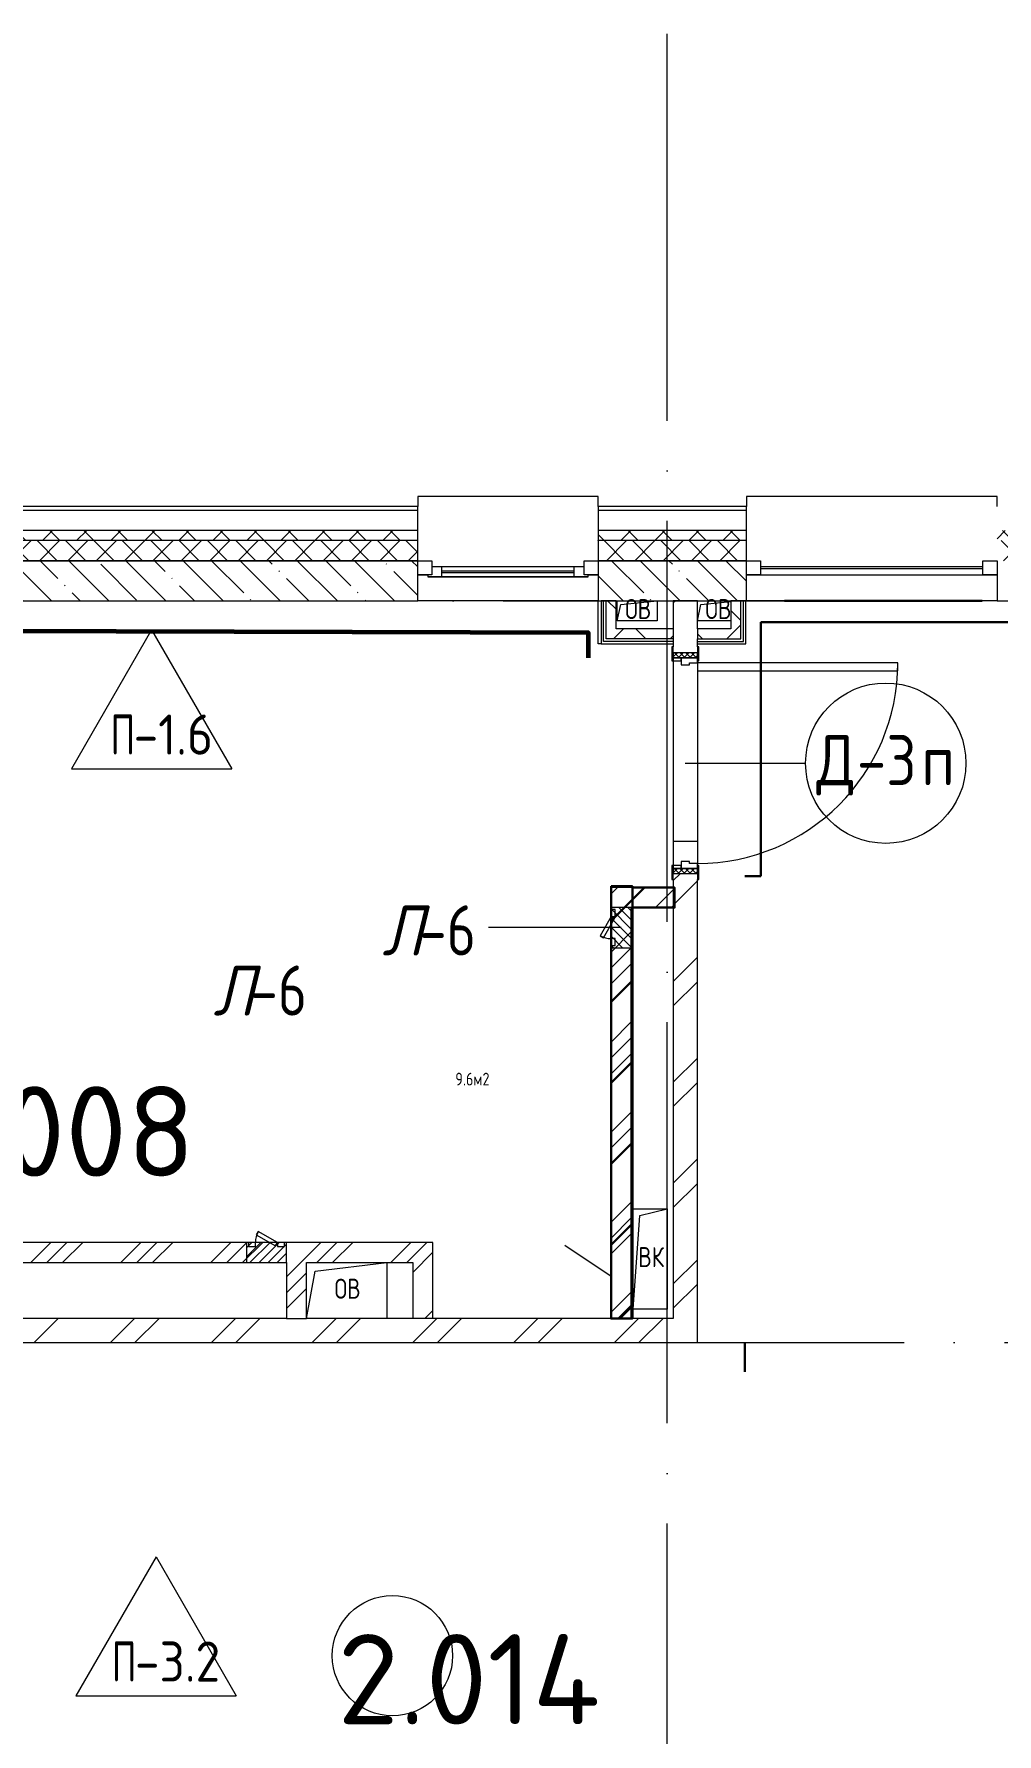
# Model space of a CAD drawing. Header units: millimetres. Extents: x -592259 to 288321, y -552984 to 293768.
# Drawn here: x 18489 to 23294, y -69572 to -61093 of the extents above; entities that cross this region are included whole.
import ezdxf

# ---------------------------------------------------------------- set-up
doc = ezdxf.new("R2010")
doc.units = ezdxf.units.MM
doc.linetypes.add('ADSK_Линия сетки', pattern=[2500, 2000, -250, 0, -250])
for name, color, linetype, lineweight in [('0.3) ПГП 6 вып', 4, 'Continuous', 30), ('2)Фархверки', 40, 'Continuous', 30), ('4) Штукатурка', 6, 'Continuous', 30), ('4.1) Штук. 3 вып', 6, 'Continuous', 60), ('4.6) Швы', 6, 'Continuous', 30), ('A-AREA-____-IDEN', 250, 'Continuous', 9), ('A-DETL-GENF-OTLN', 250, 'Continuous', 5), ('A-DOOR-____-IDEN', 250, 'Continuous', 9), ('A-DOOR-____-MCUT', 250, 'Continuous', 5), ('A-DOOR-____-OTLN', 250, 'Continuous', 5), ('A-DOOR-FRAM-MCUT', 250, 'Continuous', 5), ('A-DOOR-FRAM-OTLN', 250, 'Continuous', 5), ('A-FLOR-____-IDEN', 250, 'Continuous', 9), ('A-FLOR-____-OTLN', 250, 'Continuous', 9), ('A-GLAZ-____-MCUT', 250, 'Continuous', 9), ('A-GLAZ-____-OTLN', 250, 'Continuous', 5), ('A-WALL-____-MCUT', 250, 'Continuous', 13), ('A-WALL-____-PATT', 250, 'Continuous', 13), ('A-WALL-FNSH-MCUT', 250, 'Continuous', 13), ('I-WALL-____-OTLN', 250, 'Continuous', 9), ('S-GRID-____-OTLN', 250, 'Continuous', 9)]:
    doc.layers.add(name, color=color, linetype=linetype, lineweight=lineweight)
doc.styles.add('GOST Common_1', font='', dxfattribs={"width": 0.9, "height": 250})
doc.styles.add('ISOCPEUR', font='isocpeur.ttf', dxfattribs={"width": 0.8, "height": 100})
doc.styles.add('ISOCPEUR_1', font='isocpeur.ttf', dxfattribs={"width": 0.9, "height": 250})
doc.styles.add('ISOCPEUR_2', font='isocpeur.ttf', dxfattribs={"height": 160})
doc.styles.add('ISOCPEUR_I_1', font='ГОСТ тип А.ttf', dxfattribs={"height": 2500})
doc.styles.add('А3', font='ГОСТ тип А.ttf')
doc.styles.get('GOST Common_1').set_extended_font_data('GOST Common')
pattern_1 = [(45, (-601.3, -122294.8), (-224.5064, 224.5064), []), (45, (-521.92, -122294.8), (0, 449.0128), []), (45, (-680.67, -122294.8), (0, 449.0128), [])]
pattern_2 = [(45, (-601.3, -122294.79), (-141.42136, 141.42136), []), (135, (-601.3, -122294.79), (-141.42136, -141.42136), [])]

# ---------------------------------------------------------------- blocks, each defined once
blk = doc.blocks.new('Дверь_СКБ_1Ст_Внутренняя - Д-3п_1100x2100h_С_У мужской_ С_У женский-41867783-АР1_Маркировочный план 2 этажа С1')
at = {"layer": 'A-DOOR-____-OTLN'}
h = blk.add_hatch(dxfattribs=at)
h.set_pattern_fill('FP_8', color=256, style=0, pattern_type=2)
h.set_pattern_definition([(135, (1751.41, 124.685), (-14.14214, -14.14214), []), (225, (1751.41, 124.685), (14.14214, -14.14214), [])])
h.paths.add_polyline_path([(562.5, 60), (537.5, 60), (537.5, -60), (562.5, -60)])
at = {"layer": 'A-DOOR-FRAM-OTLN'}
h = blk.add_hatch(dxfattribs=at)
h.set_pattern_fill('FP_9', color=256, style=0, pattern_type=2)
h.set_pattern_definition([(45, (-371.384, 124.685), (-14.1421, 14.1421), []), (135, (-371.384, 124.685), (-14.1421, -14.1421), [])])
h.paths.add_polyline_path([(-512.5, -60), (-512.5, 60), (-537.5, 60), (-537.5, -60)])
at = {"layer": 'A-DOOR-____-MCUT'}
for p, q in [((-487.5, 1060), (-487.5, 60)), ((-447.5, 1060), (-487.5, 1060)), ((-447.5, 60), (-447.5, 1060)), ((-487.5, 60), (-447.5, 60))]:
    blk.add_line(p, q, dxfattribs=at)
at = {"layer": 'A-DOOR-____-OTLN'}
blk.add_arc((-487.5, 60), 1000, 360, 90, dxfattribs=at)
at = {"layer": 'A-DOOR-FRAM-MCUT'}
for p, q in [((-497.5, 68), (-567.5, 68)), ((-567.5, 68), (-567.5, 60)), ((-567.5, 60), (-497.5, 60)), ((-512.5, 60), (-537.5, 60)), ((-537.5, 60), (-537.5, -60)), ((-487.5, 60), (-512.5, 60)), ((-512.5, 60), (-512.5, -20)), ((-512.5, -60), (-512.5, 60)), ((-497.5, 60), (-512.5, 60)), ((-512.5, 60), (-512.5, 59)), ((-512.5, 59), (-497.5, 59)), ((-497.5, 60), (-497.5, 68)), ((-497.5, 59), (-497.5, 60)), ((-487.5, 20), (-487.5, 60)), ((-477.5, 20), (-487.5, 20)), ((-477.5, -20), (-477.5, 20)), ((512.5, 20), (502.5, 20)), ((502.5, 20), (502.5, -20)), ((512.5, 60), (512.5, 20)), ((537.5, 60), (512.5, 60)), ((592.5, 68), (522.5, 68)), ((522.5, 68), (522.5, 60)), ((537.5, 60), (522.5, 60)), ((522.5, 60), (522.5, 59)), ((522.5, 60), (592.5, 60)), ((522.5, 59), (537.5, 59)), ((537.5, -20), (537.5, 60)), ((562.5, 60), (537.5, 60)), ((537.5, 60), (537.5, -60)), ((537.5, 59), (537.5, 60)), ((562.5, -60), (562.5, 60)), ((592.5, 60), (592.5, 68)), ((-497.5, -60), (-567.5, -60)), ((-567.5, -60), (-567.5, -68)), ((-567.5, -68), (-497.5, -68)), ((-537.5, -60), (-512.5, -60)), ((-512.5, -20), (-477.5, -20)), ((-497.5, -20), (-512.5, -20)), ((-512.5, -20), (-512.5, -60)), ((-512.5, -60), (-497.5, -60)), ((-497.5, -60), (-497.5, -20)), ((-497.5, -68), (-497.5, -60)), ((502.5, -20), (537.5, -20)), ((537.5, -20), (522.5, -20)), ((522.5, -20), (522.5, -60)), ((522.5, -60), (537.5, -60)), ((592.5, -60), (522.5, -60)), ((522.5, -60), (522.5, -68)), ((522.5, -68), (592.5, -68)), ((537.5, -60), (537.5, -20)), ((537.5, -60), (562.5, -60)), ((592.5, -68), (592.5, -60))]:
    blk.add_line(p, q, dxfattribs=at)
blk = doc.blocks.new('Окно_СКБ_1Ст1 - 120_Окно_СКБ_1Ст_900_ОК3л-29018700-АР1_Маркировочный план 2 этажа С1')
at = {"layer": 'A-GLAZ-____-MCUT'}
for p, q in [((-450, -195), (-450, -125)), ((-450, -125), (-380, -125)), ((-380, -125), (-380, -195)), ((380, -155), (-380, -155)), ((-380, -155), (-380, -195)), ((-330, -205), (-330, -155)), ((330, -205), (330, -155)), ((380, -195), (380, -125)), ((380, -125), (450, -125)), ((380, -195), (380, -155)), ((450, -125), (450, -195)), ((-380, -195), (-450, -195)), ((-380, -195), (-400, -195)), ((-400, -195), (-400, -205)), ((-400, -205), (400, -205)), ((400, -205), (-400, -205)), ((450, -195), (380, -195)), ((400, -195), (380, -195)), ((400, -205), (400, -195))]:
    blk.add_line(p, q, dxfattribs=at)
at = {"layer": 'A-GLAZ-____-MCUT', "lineweight": 5}
for p, q in [((-330, -175), (330, -175)), ((330, -185), (-330, -185))]:
    blk.add_line(p, q, dxfattribs=at)
at = {"layer": 'A-GLAZ-____-OTLN'}
for p, q in [((-450, -195), (-400, -195)), ((400, -195), (450, -195))]:
    blk.add_line(p, q, dxfattribs=at)
blk = doc.blocks.new('Окно_СКБ_1Ст1 - 120_Окно_СКБ_1Ст_1250_ОКп14_E30-37619683-АР1_Маркировочный план 2 этажа С1')
at = {"layer": 'A-GLAZ-____-MCUT'}
for p, q in [((-625, -195), (-625, -125)), ((-625, -125), (-555, -125)), ((-555, -125), (-555, -195)), ((555, -195), (555, -125)), ((555, -125), (625, -125)), ((625, -125), (625, -195)), ((-555, -195), (-625, -195)), ((625, -195), (555, -195))]:
    blk.add_line(p, q, dxfattribs=at)
at = {"layer": 'A-GLAZ-____-MCUT', "lineweight": 5}
for p, q in [((555, -155), (-555, -155)), ((555, -165), (-555, -165))]:
    blk.add_line(p, q, dxfattribs=at)
at = {"layer": 'A-GLAZ-____-OTLN'}
blk.add_line((-625, -195), (625, -195), dxfattribs=at)
blk = doc.blocks.new('WNW_Отлив1 - Отлив_металлический 2-28596055-АР1_Маркировочный план 2 этажа С1')
at = {"layer": 'A-GLAZ-____-OTLN'}
for p, q in [((450, 320), (-450, 320)), ((-450, 320), (-450, 270)), ((450, 270), (450, 320))]:
    blk.add_line(p, q, dxfattribs=at)
blk = doc.blocks.new('WNW_Отлив1 - Отлив_металлический 2-28598996-АР1_Маркировочный план 2 этажа С1')
at = {"layer": 'A-GLAZ-____-OTLN'}
for p, q in [((625, 320), (-625, 320)), ((-625, 320), (-625, 270)), ((625, 270), (625, 320))]:
    blk.add_line(p, q, dxfattribs=at)
blk = doc.blocks.new('_Wn_-As_OpeningMEP_floor__Rectangular - _Wn_-As_OpeningMEP_floor__Rectangular-32466841-АР1_Маркировочный план 2 этажа С1')
at = {"layer": 'A-DETL-GENF-OTLN'}
for p, q in [((-156, 146), (200, 190)), ((-200, -90), (-156, 146))]:
    blk.add_line(p, q, dxfattribs=at)
blk = doc.blocks.new('_Wn_-As_OpeningMEP_floor__Rectangular - _Wn_-As_OpeningMEP_floor__Rectangular-32466849-АР1_Маркировочный план 2 этажа С1')
at = {"layer": 'A-DETL-GENF-OTLN'}
for p, q in [((-85, -200), (-51.6, 266.6)), ((-51.6, 266.6), (85, 300))]:
    blk.add_line(p, q, dxfattribs=at)
blk = doc.blocks.new('_Wn_-As_OpeningMEP_floor__Rectangular - _Wn_-As_OpeningMEP_floor__Rectangular-V23-АР1_Маркировочный план 2 этажа С1')
at = {"layer": 'A-DETL-GENF-OTLN'}
for p, q in [((-82.3, 82.3), (67, 96.8)), ((-100, 0), (-82.3, 82.3))]:
    blk.add_line(p, q, dxfattribs=at)
blk = doc.blocks.new('_Wn_-As_OpeningMEP_floor__Rectangular - _Wn_-As_OpeningMEP_floor__Rectangular-35307840-АР1_Маркировочный план 2 этажа С1')
at = {"layer": 'A-DETL-GENF-OTLN'}
for p, q in [((-82.3, 82.3), (100, 100)), ((-100, 0), (-82.3, 82.3))]:
    blk.add_line(p, q, dxfattribs=at)
blk = doc.blocks.new('АР_Люк - ЛРС_ВК_200х200_внутренний_RAL 9006-42736552-АР1_Маркировочный план 2 этажа С1')
at = {"layer": 'A-DOOR-____-OTLN'}
h = blk.add_hatch(dxfattribs=at)
h.set_pattern_fill('FP_53', color=256, style=0, pattern_type=2)
h.set_pattern_definition([(45, (125, 0), (-22.627, 22.627), [])])
h.paths.add_polyline_path([(225, -50), (225, 50), (25, 50), (25, -50), (31.7, -50)])
at = {"layer": 'A-DETL-GENF-OTLN'}
for p, q in [((225, 50), (25, 50)), ((25, 50), (25, -50)), ((225, -50), (225, 50)), ((25, -50), (225, -50))]:
    blk.add_line(p, q, dxfattribs=at)
at = {"layer": 'A-DOOR-____-MCUT', "lineweight": 5}
for p, q in [((84.7, 105), (74.7, 87.7)), ((74.7, 87.7), (170, 32.7)), ((180, 50), (84.7, 105)), ((70, 50), (35, 50)), ((35, 50), (35, 30)), ((35, 30), (70, 30)), ((70, 30), (70, 50)), ((170, 32.7), (180, 50)), ((215, 50), (180, 50)), ((180, 50), (180, 30)), ((180, 30), (215, 30)), ((215, 30), (215, 50))]:
    blk.add_line(p, q, dxfattribs=at)
blk.add_arc((180, 50), 110, 150, 180, dxfattribs=at)
at = {"layer": 'A-DOOR-____-OTLN'}
blk.add_line((180, 50), (84.7, 105), dxfattribs=at)
blk = doc.blocks.new('AAR_СКБ_Марка_Перекрытия - Марка пола-17325028-АР1_Маркировочный план 2 этажа С1')
at = {"layer": 'A-FLOR-____-IDEN'}
for p, q in [((0, 6.932), (-4.002, 0)), ((0, 6.932), (4.002, 0)), ((-4.002, 0), (4.002, 0))]:
    blk.add_line(p, q, dxfattribs=at)
blk = doc.blocks.new('AAR_СКБ_Марка_Помещения_мал - Номер-28977439-АР1_Маркировочный план 2 этажа С1')
at = {"layer": 'A-AREA-____-IDEN'}
blk.add_circle((-0.028, 0), 3, dxfattribs=at)
blk = doc.blocks.new('ADSK_Марка_Дверь - Типоразмер_ADSK_Марка-30565456-АР1_Маркировочный план 2 этажа С1')
at = {"layer": 'A-DOOR-____-IDEN'}
blk.add_circle((0, 0), 4, dxfattribs=at)

msp = doc.modelspace()

# ---------------------------------------------------------------- hatches: boundary and pattern name
at = {"layer": '0.3) ПГП 6 вып'}
h = msp.add_hatch(dxfattribs=at)
h.set_pattern_fill('ANSI31', color=4, scale=90)
h.paths.add_polyline_path([(21368.7078, -65343.7878), (21474.7078, -65343.7878), (21474.7078, -67499.7878), (21368.7078, -67499.7878)])
h = msp.add_hatch(dxfattribs=at)
h.set_pattern_fill('ANSI31', color=4, scale=90)
h.paths.add_polyline_path([(21474.7078, -65449.7878), (21684.7078, -65449.7878), (21684.7078, -65349.7878), (21474.7078, -65349.7878)])
at = {"layer": 'A-WALL-____-PATT', "lineweight": 15, "true_color": 0x000000}
h = msp.add_hatch(dxfattribs=at)
h.set_pattern_fill('FP_16', color=18, style=0, pattern_type=2)
h.set_pattern_definition([(135, (-601.29, -122294.79), (-84.85281, -84.85281), []), (225, (-601.29, -122294.79), (84.85281, -84.85281), [])])
h.paths.add_polyline_path([(68658.7078, -63619.7883), (68658.7078, -63569.7883), (62418.9373, -63569.7883), (62418.9373, -63619.7883), (67832.2751, -63619.7883)])
h.paths.add_polyline_path([(60985.6868, -63619.7883), (61218.9373, -63619.7883), (61218.9373, -63569.7883), (60568.7078, -63569.7883), (60568.7078, -63619.7883)])
h.paths.add_polyline_path([(59668.7078, -63619.7883), (59668.7078, -63569.7883), (52248.9368, -63569.7883), (52248.9368, -63619.7883), (58703.4907, -63619.7883)])
h.paths.add_polyline_path([(49448.9368, -63619.7883), (49448.9368, -63569.7883), (47948.9368, -63569.7883), (47948.9368, -63619.7883), (48433.6081, -63619.7883)])
h.paths.add_polyline_path([(42048.9368, -63619.7883), (42698.9368, -63619.7883), (42698.9368, -63569.7883), (42048.9368, -63569.7883)])
h.paths.add_polyline_path([(45010.314, -63619.7883), (45148.9368, -63619.7883), (45148.9368, -63569.7883), (43598.9368, -63569.7883), (43598.9368, -63619.7883), (43869.2159, -63619.7883)])
h.paths.add_polyline_path([(39248.9368, -63619.7883), (40798.9368, -63619.7883), (40798.9368, -63569.7883), (39248.9368, -63569.7883)])
h.paths.add_polyline_path([(34898.9368, -63619.7883), (36448.9368, -63619.7883), (36448.9368, -63569.7883), (34898.9368, -63569.7883)])
h.paths.add_polyline_path([(32098.9368, -63619.7883), (32098.9368, -63569.7883), (30548.9368, -63569.7883), (30548.9368, -63619.7883), (31317.1372, -63619.7883)])
h.paths.add_polyline_path([(29034.9411, -63619.7883), (29648.9368, -63619.7883), (29648.9368, -63569.7883), (28998.7078, -63569.7883), (28998.7078, -63619.7883)])
h.paths.add_polyline_path([(27748.7078, -63619.7883), (27748.7078, -63569.7883), (23293.7078, -63569.7883), (23293.7078, -63619.7883), (26752.745, -63619.7883)])
h.paths.add_polyline_path([(21617.8037, -63619.7883), (22043.7078, -63619.7883), (22043.7078, -63569.7883), (21303.6859, -63569.7883), (21303.6859, -63619.7883)])
h.paths.add_polyline_path([(20403.6859, -63619.7883), (20403.6859, -63569.7883), (12148.6859, -63569.7883), (12148.6859, -63619.7883), (19906.1566, -63619.7883)])
h.paths.add_polyline_path([(9348.6859, -63619.7883), (9348.6859, -63569.7883), (8148.6859, -63569.7883), (8148.6859, -63619.7883), (8495.1761, -63619.7883)])
h.paths.add_polyline_path([(6948.6859, -63619.7883), (6948.6859, -63569.7883), (-951.3141, -63569.7883), (-951.3141, -63619.7883), (6212.9799, -63619.7883)])
h = msp.add_hatch(dxfattribs=at)
h.set_pattern_fill('FP_17', color=18, style=0, pattern_type=2)
h.set_pattern_definition([(45, (-601.29, -122294.79), (-70.71068, 70.71068), []), (135, (-601.29, -122294.79), (-70.71068, -70.71068), [])])
h.paths.add_polyline_path([(68448.7078, -63719.7883), (68658.7078, -63719.7883), (68658.7078, -63619.7883), (62418.9373, -63619.7883), (62418.9373, -63719.7872), (67832.2751, -63719.7883)])
h.paths.add_polyline_path([(60985.6868, -63719.7883), (61218.9373, -63719.7883), (61218.9373, -63619.7883), (60568.7078, -63619.7883), (60568.7078, -63719.7883)])
h.paths.add_polyline_path([(59668.7078, -63719.7883), (59668.7078, -63619.7883), (52248.9368, -63619.7883), (52248.9368, -63719.7883), (58703.4907, -63719.7883)])
h.paths.add_polyline_path([(49448.7078, -63719.7883), (49448.9368, -63719.7872), (49448.7078, -63619.7883), (47948.9368, -63619.7883), (47948.9368, -63719.7883), (49048.7125, -63719.7872)])
h.paths.add_polyline_path([(44748.7078, -63719.7883), (44748.7125, -63719.7872), (45148.9368, -63719.7872), (45148.9368, -63619.7883), (43598.9368, -63619.7883), (43598.9368, -63719.7883), (43869.2159, -63719.7883)])
h.paths.add_polyline_path([(42698.9368, -63719.7883), (42698.9368, -63619.7883), (42048.9368, -63619.7883), (42048.9368, -63719.7883)])
h.paths.add_polyline_path([(40648.7078, -63719.7883), (40798.9368, -63719.7872), (40798.9368, -63619.7883), (39248.9368, -63619.7883), (39248.9368, -63719.7883), (40445.9217, -63719.7872)])
h.paths.add_polyline_path([(35748.7078, -63719.7883), (36448.9368, -63719.7872), (36448.9368, -63619.7883), (34898.9368, -63619.7883), (34898.9368, -63719.7883), (35748.6979, -63719.7872)])
h.paths.add_polyline_path([(30548.9368, -63719.7883), (32098.9368, -63719.7883), (32098.9368, -63619.7883), (30548.9368, -63619.7883)])
h.paths.add_polyline_path([(29034.9411, -63719.7883), (29648.9368, -63719.7883), (29648.9368, -63619.7883), (28998.7078, -63619.7883), (28998.7078, -63719.7883)])
h.paths.add_polyline_path([(27748.7078, -63719.7883), (27748.7078, -63619.7883), (23293.7078, -63619.7883), (23293.7078, -63719.7883), (26752.745, -63719.7883)])
h.paths.add_polyline_path([(22043.7078, -63719.7883), (22043.7078, -63619.7883), (21303.6859, -63619.7883), (21303.6859, -63719.7883), (21617.8037, -63719.7883)])
h.paths.add_polyline_path([(20403.6859, -63719.7883), (20403.6859, -63619.7883), (12148.6859, -63619.7883), (12148.6859, -63719.7883), (19906.1566, -63719.7883)])
h.paths.add_polyline_path([(9348.6859, -63719.7883), (9348.6859, -63619.7883), (8148.6859, -63619.7883), (8148.6859, -63719.7883), (8498.7078, -63719.7883)])
h.paths.add_polyline_path([(6948.6859, -63719.7883), (6948.6859, -63619.7883), (-901.3141, -63619.7883), (-901.3141, -63719.7883), (6212.9799, -63719.7883)])
h = msp.add_hatch(dxfattribs=at)
h.set_pattern_fill('FP_23', color=18, style=0, pattern_type=2)
h.set_pattern_definition([(135, (-601.3, -122294.79), (-142.5612, -142.5612), []), (135, (-458.73, -122294.79), (-142.5612, -142.5612), [252.016, -50.403, 3.353, -47.05])])
h.paths.add_polyline_path([(22043.7078, -63919.7883), (22043.7078, -63719.7883), (21303.6859, -63719.7883), (21303.6859, -63919.7883), (21798.7078, -63919.7883)])
h.paths.add_polyline_path([(20403.6859, -63919.7883), (20403.6859, -63719.7883), (13198.7456, -63719.7883), (13198.7456, -63919.7883), (19906.1566, -63919.7883)])
h = msp.add_hatch(dxfattribs=at)
h.set_pattern_fill('FP_25', color=18, style=0, pattern_type=2)
h.set_pattern_definition(pattern_2)
h.paths.add_polyline_path([(21393.6859, -64109.7878), (21393.6859, -63919.7287), (21343.6859, -63919.7287), (21343.6859, -64109.7878)])
h = msp.add_hatch(dxfattribs=at)
h.set_pattern_fill('FP_4', color=18, style=0, pattern_type=2)
h.set_pattern_definition([(45, (-601.3, -122294.8), (-251.4472, 251.4472), []), (45, (-601.3, -121913.8), (-251.4472, 251.4472), [])])
h.paths.add_polyline_path([(21678.7078, -67619.7878), (21798.7078, -67619.7878), (21798.7078, -65279.7883), (21678.7078, -65279.7883), (21678.7078, -67499.7878)])
h.paths.add_polyline_path([(21678.7078, -64179.7883), (21798.7078, -64179.7883), (21798.7078, -63919.7883), (21678.7078, -63919.7883), (21678.7078, -64149.7883)])
h = msp.add_hatch(dxfattribs=at)
h.set_pattern_fill('FP_25', color=18, style=0, pattern_type=2)
h.set_pattern_definition(pattern_2)
h.paths.add_polyline_path([(21965.7078, -64109.7878), (22015.7078, -64109.7878), (22015.7078, -63919.7275), (21965.7078, -63919.7275), (21965.7078, -64059.7878)])
h = msp.add_hatch(dxfattribs=at)
h.set_pattern_fill('FP_25', color=18, style=0, pattern_type=2)
h.set_pattern_definition(pattern_2)
h.paths.add_polyline_path([(21678.7078, -64109.7878), (21678.7078, -64059.7878), (21393.6859, -64059.7878), (21393.6859, -64109.7878), (21617.8037, -64109.7878)])
h = msp.add_hatch(dxfattribs=at)
h.set_pattern_fill('FP_25', color=18, style=0, pattern_type=2)
h.set_pattern_definition(pattern_2)
h.paths.add_polyline_path([(21965.7078, -64109.7878), (21965.7078, -64059.7878), (21798.7078, -64059.7878), (21798.7078, -64109.7878), (21903.0782, -64109.7878)])
h = msp.add_hatch(dxfattribs=at)
h.set_pattern_fill('FP_7', color=18, style=0, pattern_type=2)
h.set_pattern_definition(pattern_1)
h.paths.add_polyline_path([(21475.1665, -65449.7878), (21678.7078, -65449.7878), (21678.7078, -65349.7878), (21368.7078, -65349.7878), (21368.7078, -65449.7878), (21468.7078, -65449.7878)])
h = msp.add_hatch(dxfattribs=at)
h.set_pattern_fill('FP_7', color=18, style=0, pattern_type=2)
h.set_pattern_definition(pattern_1)
h.paths.add_polyline_path([(21468.7078, -67499.7878), (21468.7078, -65449.7878), (21368.7078, -65449.7878), (21368.7078, -65459.7878), (21388.7078, -65459.7878), (21388.7078, -65494.7878), (21368.7078, -65494.7878), (21386.0283, -65504.7878), (21368.7078, -65534.7878), (21368.7078, -65604.7878), (21388.7078, -65604.7878), (21388.7078, -65639.7878), (21368.7078, -65639.7878), (21368.7078, -67499.7878)])
h = msp.add_hatch(dxfattribs=at)
h.set_pattern_fill('FP_7', color=18, style=0, pattern_type=2)
h.set_pattern_definition(pattern_1)
h.paths.add_polyline_path([(20378.7078, -67219.7878), (20378.7078, -67119.7878), (19738.7078, -67119.7878), (19738.7078, -67139.7878), (19703.7078, -67139.7878), (19703.7078, -67119.7878), (19693.7078, -67137.1083), (19663.7078, -67119.7878), (19593.7078, -67119.7878), (19593.7078, -67139.7878), (19558.7078, -67139.7878), (19558.7078, -67119.7878), (17848.7078, -67119.7878), (17848.7078, -67122.7878), (17838.7078, -67122.7878), (17838.7078, -67139.7878), (17803.7078, -67139.7878), (17803.7078, -67122.7878), (17801.9758, -67122.7878), (17793.7078, -67137.1083), (17768.904, -67122.7878), (17593.7078, -67122.7878), (17593.7078, -67139.7878), (17558.7078, -67139.7878), (17557.7078, -67122.7878), (17548.7078, -67122.7878), (17548.7078, -67119.7878), (15318.6859, -67119.7878), (15318.6859, -67219.7878), (19906.1566, -67219.7878)])
h = msp.add_hatch(dxfattribs=at)
h.set_pattern_fill('FP_7', color=18, style=0, pattern_type=2)
h.set_pattern_definition(pattern_1)
h.paths.add_polyline_path([(20378.7078, -67499.7878), (20478.7078, -67499.7878), (20478.7078, -67119.7878), (20378.7078, -67119.7878), (20378.7078, -67271.1243)])
h = msp.add_hatch(dxfattribs=at)
h.set_pattern_fill('FP_7', color=18, style=0, pattern_type=2)
h.set_pattern_definition(pattern_1)
h.paths.add_polyline_path([(19748.7078, -67499.7878), (19848.7078, -67499.7878), (19848.7078, -67219.7878), (19748.7078, -67219.7878), (19748.7078, -67271.1243)])

# ---------------------------------------------------------------- linework, layer by layer
at = {"layer": '0.3) ПГП 6 вып'}
for points in [[(21368.7078, -65343.7878), (21474.7078, -65343.7878), (21474.7078, -67499.7878), (21368.7078, -67499.7878)], [(21474.7078, -65449.7878), (21684.7078, -65449.7878), (21684.7078, -65349.7878), (21474.7078, -65349.7878)]]:
    msp.add_lwpolyline(points, close=True, dxfattribs=at)
at = {"layer": '4) Штукатурка'}
for p, q in [((22115.6698, -65293.7038), (22115.6698, -64025.944)), ((22115.6698, -64025.944), (23379.8103, -64025.944)), ((22115.6698, -65293.7038), (22035.1443, -65293.7038)), ((22035.1443, -67619.7878), (22035.1443, -67765.7776))]:
    msp.add_line(p, q, dxfattribs=at)
at = {"layer": '4.1) Штук. 3 вып'}
msp.add_lwpolyline([(15952.5916, -64063.1817), (21253.6483, -64078.5402), (21253.2845, -64204.0953)], dxfattribs=at)
at = {"layer": '4.6) Швы'}
msp.add_lwpolyline([(22234.3063, -63919.7883), (23219.0005, -63919.7883)], dxfattribs=at)
at = {"layer": 'A-DOOR-____-IDEN', "color": 18, "true_color": 0x000000}
for p, q in [((21738.7078, -64729.7883), (22338.7078, -64729.7883)), ((21418.7078, -65549.7878), (20756.2451, -65549.7878))]:
    msp.add_line(p, q, dxfattribs=at)
at = {"layer": 'A-FLOR-____-OTLN', "color": 18, "lineweight": 5, "true_color": 0x000000}
for p, q in [((21303.6859, -64134.7878), (21303.6859, -63919.7883)), ((21398.6689, -64019.9668), (21398.6689, -63919.9668)), ((21398.6689, -63919.9668), (21598.6689, -63919.9668)), ((21598.6689, -63919.9668), (21598.6689, -64019.9668)), ((21598.6689, -64019.9668), (21398.6689, -64019.9668)), ((21965.7078, -64019.7883), (21798.7078, -64019.7883)), ((21318.6859, -64134.7878), (21303.6859, -64134.7878)), ((21798.7078, -64269.7883), (21798.7078, -65229.7883)), ((21798.7078, -65119.7878), (21678.7078, -65119.7878)), ((21678.7078, -65119.7878), (21678.7078, -65239.7883)), ((21478.6859, -67452.06), (21478.6859, -66952.06)), ((21478.6859, -66952.06), (21648.6859, -66952.06)), ((21648.6859, -66952.06), (21648.6859, -67452.06)), ((20248.7078, -67219.7878), (20248.7078, -67499.7878)), ((21648.6859, -67452.06), (21478.6859, -67452.06))]:
    msp.add_line(p, q, dxfattribs=at)
at = {"layer": 'A-FLOR-____-OTLN', "color": 18, "true_color": 0x000000}
for p, q in [((21678.7078, -64219.7883), (21678.7078, -65119.7878)), ((21368.7078, -67290.5859), (21137.8427, -67134.7878))]:
    msp.add_line(p, q, dxfattribs=at)
at = {"layer": 'A-WALL-____-MCUT', "color": 18, "lineweight": 15, "true_color": 0x000000}
for p, q in [((20403.6859, -63469.7883), (12148.6859, -63469.7883)), ((22043.7078, -63469.7883), (21303.6859, -63469.7883)), ((20403.6859, -63569.7883), (12148.6859, -63569.7883)), ((20403.6859, -63719.7883), (20403.6859, -63569.7883)), ((21303.6859, -63569.7883), (21303.6859, -63719.7883)), ((22043.7078, -63569.7883), (21303.6859, -63569.7883)), ((22043.7078, -63719.7883), (22043.7078, -63569.7883)), ((20403.6859, -63619.7883), (12148.6859, -63619.7883)), ((22043.7078, -63619.7883), (21303.6859, -63619.7883)), ((13198.7456, -63719.7883), (20403.6859, -63719.7883)), ((20403.6859, -63719.7883), (13198.7456, -63719.7883)), ((20403.6859, -63919.7883), (20403.6859, -63719.7883)), ((21303.6859, -63719.7883), (22043.7078, -63719.7883)), ((21303.6859, -63719.7883), (21303.6859, -63919.7883)), ((22043.7078, -63719.7883), (21303.6859, -63719.7883)), ((22043.7078, -63919.7883), (22043.7078, -63719.7883)), ((23293.7078, -63719.7883), (23293.7078, -63919.7883)), ((15718.7078, -63919.7883), (20403.6859, -63919.7883)), ((21303.6859, -63919.7883), (21678.7078, -63919.7883)), ((21331.1859, -64122.2878), (21331.1859, -63919.7287)), ((21393.6859, -63919.7287), (21343.6859, -63919.7287)), ((21343.6859, -64109.7878), (21343.6859, -63919.7287)), ((21393.6859, -64059.7878), (21393.6859, -63919.7287)), ((21678.7078, -63919.7883), (21678.7078, -64149.7883)), ((21798.7078, -63919.7883), (21678.7078, -63919.7883)), ((21798.7078, -64059.7878), (21798.7078, -63919.7883)), ((21798.7078, -63919.7883), (22043.7078, -63919.7883)), ((21965.7078, -63919.7275), (21965.7078, -64059.7878)), ((22015.7078, -63919.7275), (21965.7078, -63919.7275)), ((22015.7078, -64109.7878), (22015.7078, -63919.7275)), ((22028.2078, -64122.2878), (22028.2078, -63919.7275)), ((23293.7078, -63919.7883), (23553.7078, -63919.7883)), ((21678.7078, -64059.7878), (21393.6859, -64059.7878)), ((21965.7078, -64059.7878), (21798.7078, -64059.7878)), ((21798.7078, -64059.7878), (21798.7078, -64109.7878)), ((21678.7078, -64122.2878), (21331.1859, -64122.2878)), ((21678.7078, -64109.7878), (21343.6859, -64109.7878)), ((21798.7078, -64149.7883), (21798.7078, -64109.7878)), ((21798.7078, -64109.7878), (22015.7078, -64109.7878)), ((21798.7078, -64122.2878), (22028.2078, -64122.2878)), ((21678.7078, -65349.7878), (21368.7078, -65349.7878)), ((21368.7078, -65349.7878), (21368.7078, -65459.7878)), ((21678.7078, -65309.7883), (21678.7078, -67499.7878)), ((21798.7078, -67619.7878), (21798.7078, -65309.7883)), ((21468.7078, -67499.7878), (21468.7078, -65449.7878)), ((21468.7078, -65449.7878), (21678.7078, -65449.7878)), ((21368.7078, -65534.7878), (21368.7078, -65604.7878)), ((21368.7078, -65639.7878), (21368.7078, -67499.7878)), ((19558.7078, -67119.7878), (17848.7078, -67119.7878)), ((19663.7078, -67119.7878), (19593.7078, -67119.7878)), ((20478.7078, -67119.7878), (19738.7078, -67119.7878)), ((20478.7078, -67499.7878), (20478.7078, -67119.7878)), ((15318.6859, -67219.7878), (19748.7078, -67219.7878)), ((19748.7078, -67219.7878), (19748.7078, -67499.7878)), ((19848.7078, -67219.7878), (20378.7078, -67219.7878)), ((19848.7078, -67499.7878), (19848.7078, -67219.7878)), ((20378.7078, -67219.7878), (20378.7078, -67499.7878)), ((19748.7078, -67499.7878), (17348.7078, -67499.7878)), ((19748.7078, -67499.7878), (19848.7078, -67499.7878)), ((21678.7078, -67499.7878), (19848.7078, -67499.7878)), ((17348.7078, -67619.7878), (21798.7078, -67619.7878))]:
    msp.add_line(p, q, dxfattribs=at)
at = {"layer": 'A-WALL-____-PATT', "color": 18, "linetype": 'Continuous', "lineweight": 15, "true_color": 0x000000}
for p, q in [((18490.1044, -67619.7878), (18610.1044, -67499.7878)), ((18871.1044, -67619.7878), (18991.1044, -67499.7878)), ((18992.9988, -67619.7878), (19112.9988, -67499.7878)), ((19373.9988, -67619.7878), (19493.9988, -67499.7878)), ((19495.8931, -67619.7878), (19615.8931, -67499.7878)), ((19876.8931, -67619.7878), (19996.8931, -67499.7878)), ((19998.7875, -67619.7878), (20118.7875, -67499.7878)), ((20379.7875, -67619.7878), (20499.7875, -67499.7878)), ((20501.6818, -67619.7878), (20621.6818, -67499.7878)), ((20882.6818, -67619.7878), (21002.6818, -67499.7878)), ((21004.5761, -67619.7878), (21124.5761, -67499.7878)), ((21385.5761, -67619.7878), (21505.5761, -67499.7878)), ((21507.4705, -67619.7878), (21627.4705, -67499.7878))]:
    msp.add_line(p, q, dxfattribs=at)
at = {"layer": 'A-WALL-FNSH-MCUT', "lineweight": 15}
for p, q in [((20403.6859, -63449.7883), (12148.6859, -63449.7883)), ((20403.6859, -63569.7883), (20403.6859, -63449.7883)), ((22043.7078, -63449.7883), (21303.6859, -63449.7883)), ((21303.6859, -63449.7883), (21303.6859, -63569.7883)), ((22043.7078, -63569.7883), (22043.7078, -63449.7883)), ((21318.6859, -63919.7287), (21318.6859, -64134.7878)), ((21343.6859, -63919.7287), (21318.6859, -63919.7287)), ((22040.7078, -63919.7275), (22015.7078, -63919.7275)), ((22040.7078, -64134.7878), (22040.7078, -63919.7275)), ((21318.6859, -64134.7878), (21678.7078, -64134.7878)), ((21798.7078, -64134.7878), (22040.7078, -64134.7878))]:
    msp.add_line(p, q, dxfattribs=at)
at = {"layer": 'I-WALL-____-OTLN', "color": 18, "lineweight": 15, "true_color": 0x000000}
for p, q in [((21303.6859, -63919.7883), (20403.6859, -63919.7883)), ((23293.7078, -63919.7883), (22043.7078, -63919.7883))]:
    msp.add_line(p, q, dxfattribs=at)
at = {"layer": 'S-GRID-____-OTLN', "color": 18, "linetype": 'ADSK_Линия сетки', "true_color": 0x000000}
for p, q in [((21648.7078, -83022.3092), (21648.7078, -61092.7832)), ((-4170.8434, -63919.7878), (72672.5335, -63919.7878)), ((-4170.8434, -67619.7878), (72672.5335, -67619.7878))]:
    msp.add_line(p, q, dxfattribs=at)

# ---------------------------------------------------------------- block references
at = {"layer": 'A-AREA-____-IDEN', "color": 18, "true_color": 0x000000, "xscale": 99.99999999999993, "yscale": 99.99999999999993, "zscale": 99.99999999999993}
msp.add_blockref('AAR_СКБ_Марка_Помещения_мал - Номер-28977439-АР1_Маркировочный план 2 этажа С1', (20280.2073, -69181.0218), dxfattribs=at)
at = {"layer": 'A-DOOR-____-IDEN', "color": 18, "true_color": 0x000000, "xscale": 99.99999999999993, "yscale": 99.99999999999993, "zscale": 99.99999999999993}
msp.add_blockref('ADSK_Марка_Дверь - Типоразмер_ADSK_Марка-30565456-АР1_Маркировочный план 2 этажа С1', (22738.7078, -64729.7883), dxfattribs=at)
at = {"layer": 'A-DOOR-____-OTLN', "color": 18, "true_color": 0x000000}
for name, p, rotation in [('Дверь_СКБ_1Ст_Внутренняя - Д-3п_1100x2100h_С_У мужской_ С_У женский-41867783-АР1_Маркировочный план 2 этажа С1', (21738.7078, -64717.2883), 269.9999999999999), ('АР_Люк - ЛРС_ВК_200х200_внутренний_RAL 9006-42736552-АР1_Маркировочный план 2 этажа С1', (21418.7078, -65674.7878), 90)]:
    msp.add_blockref(name, p, dxfattribs=dict(at, rotation=rotation))
msp.add_blockref('АР_Люк - ЛРС_ВК_200х200_внутренний_RAL 9006-42736552-АР1_Маркировочный план 2 этажа С1', (19523.7078, -67169.7878), dxfattribs=at)
at = {"layer": 'A-FLOR-____-IDEN', "color": 18, "true_color": 0x000000, "xscale": 99.99999999999993, "yscale": 99.99999999999993, "zscale": 99.99999999999993}
for p in [(19075.6937, -64758.4043), (19098.3037, -69381.7152)]:
    msp.add_blockref('AAR_СКБ_Марка_Перекрытия - Марка пола-17325028-АР1_Маркировочный план 2 этажа С1', p, dxfattribs=at)
at = {"layer": 'A-GLAZ-____-OTLN', "color": 18, "true_color": 0x000000}
for name, p in [('WNW_Отлив1 - Отлив_металлический 2-28596055-АР1_Маркировочный план 2 этажа С1', (20853.6859, -63719.7883)), ('WNW_Отлив1 - Отлив_металлический 2-28598996-АР1_Маркировочный план 2 этажа С1', (22668.7078, -63719.7883)), ('Окно_СКБ_1Ст1 - 120_Окно_СКБ_1Ст_900_ОК3л-29018700-АР1_Маркировочный план 2 этажа С1', (20853.6859, -63594.7883)), ('Окно_СКБ_1Ст1 - 120_Окно_СКБ_1Ст_1250_ОКп14_E30-37619683-АР1_Маркировочный план 2 этажа С1', (22668.7078, -63594.7883)), ('_Wn_-As_OpeningMEP_floor__Rectangular - _Wn_-As_OpeningMEP_floor__Rectangular-35307840-АР1_Маркировочный план 2 этажа С1', (21498.6689, -64019.9668)), ('_Wn_-As_OpeningMEP_floor__Rectangular - _Wn_-As_OpeningMEP_floor__Rectangular-V23-АР1_Маркировочный план 2 этажа С1', (21898.7078, -64019.7883)), ('_Wn_-As_OpeningMEP_floor__Rectangular - _Wn_-As_OpeningMEP_floor__Rectangular-32466849-АР1_Маркировочный план 2 этажа С1', (21563.6859, -67252.06)), ('_Wn_-As_OpeningMEP_floor__Rectangular - _Wn_-As_OpeningMEP_floor__Rectangular-32466841-АР1_Маркировочный план 2 этажа С1', (20048.7078, -67409.7878))]:
    msp.add_blockref(name, p, dxfattribs=at)

# ---------------------------------------------------------------- texts
at = {"layer": '0.3) ПГП 6 вып', "insert": (20591.0448, -66273.3514), "char_height": 63.81659, "attachment_point": 1, "style": 'А3'}
msp.add_mtext_dynamic_manual_height_columns('9.6м2', width=1367.025343, gutter_width=319.083, heights=[0], dxfattribs=at)
at = {"layer": '2)Фархверки', "char_height": 100, "width": 160.3375, "attachment_point": 1, "style": 'ISOCPEUR'}
for s, insert in [('ОВ', (21438.69, -63911.0113)), ('ОВ', (21838.7289, -63910.8329)), ('ВК', (21503.707, -67143.1045)), ('ОВ', (19988.7289, -67300.8323))]:
    msp.add_mtext(s, dxfattribs=dict(at, insert=insert))
at = {"layer": 'A-AREA-____-IDEN', "color": 18, "true_color": 0x000000, "char_height": 450, "attachment_point": 1, "style": 'ISOCPEUR_2'}
for s, insert, width in [('2.008', (17896.8777, -66341.1033), 654.177), ('2.014', (20002.707, -69073.5363), 628.523)]:
    msp.add_mtext(s, dxfattribs=dict(at, insert=insert, width=width))
at = {"layer": 'A-DOOR-____-IDEN', "color": 18, "true_color": 0x000000, "char_height": 250, "attachment_point": 1}
for s, insert, width, style in [('\\fGOST Common|b0|i0|c204|p34|;\\W.9;Д', (22392.6504, -64589.3378), 245.316375, 'GOST Common_1'), ('-3', (22595.0567, -64589.3378), 389.620125, 'GOST Common_1'), ('\\fGOST Common|b0|i0|c204|p34|;\\W.9;п', (22916.5254, -64589.3378), 194.810062, 'GOST Common_1'), ('\\fISOCPEUR|b0|i1|c204|p34|;\\W.9;Л', (20226.4928, -65438.4336), 223.670812, 'ISOCPEUR_I_1'), ('-6', (20411.0397, -65438.4336), 404.0505, 'ISOCPEUR_I_1'), ('\\fISOCPEUR|b0|i1|c204|p34|;\\W.9;Л', (19383.8317, -65738.4336), 223.670812, 'ISOCPEUR_I_1'), ('-6', (19568.3786, -65738.4336), 404.0505, 'ISOCPEUR_I_1')]:
    msp.add_mtext(s, dxfattribs=dict(at, insert=insert, width=width, style=style))
at = {"layer": 'A-FLOR-____-IDEN', "color": 18, "true_color": 0x000000, "char_height": 200, "attachment_point": 1, "style": 'ISOCPEUR_1'}
for s, insert, width in [('\\fISOCPEUR|b0|i0|c204|p34|;\\W.7;П', (18870.4588, -64487.0185), 140.295312), ('-1.6', (18986.214, -64487.0185), 381.60325), ('\\fISOCPEUR|b0|i0|c204|p34|;\\W.7;П', (18876.9688, -69110.3294), 140.295312), ('-3.2', (18992.724, -69110.3294), 420.885937)]:
    msp.add_mtext(s, dxfattribs=dict(at, insert=insert, width=width))

doc.saveas('drawing.dxf')
